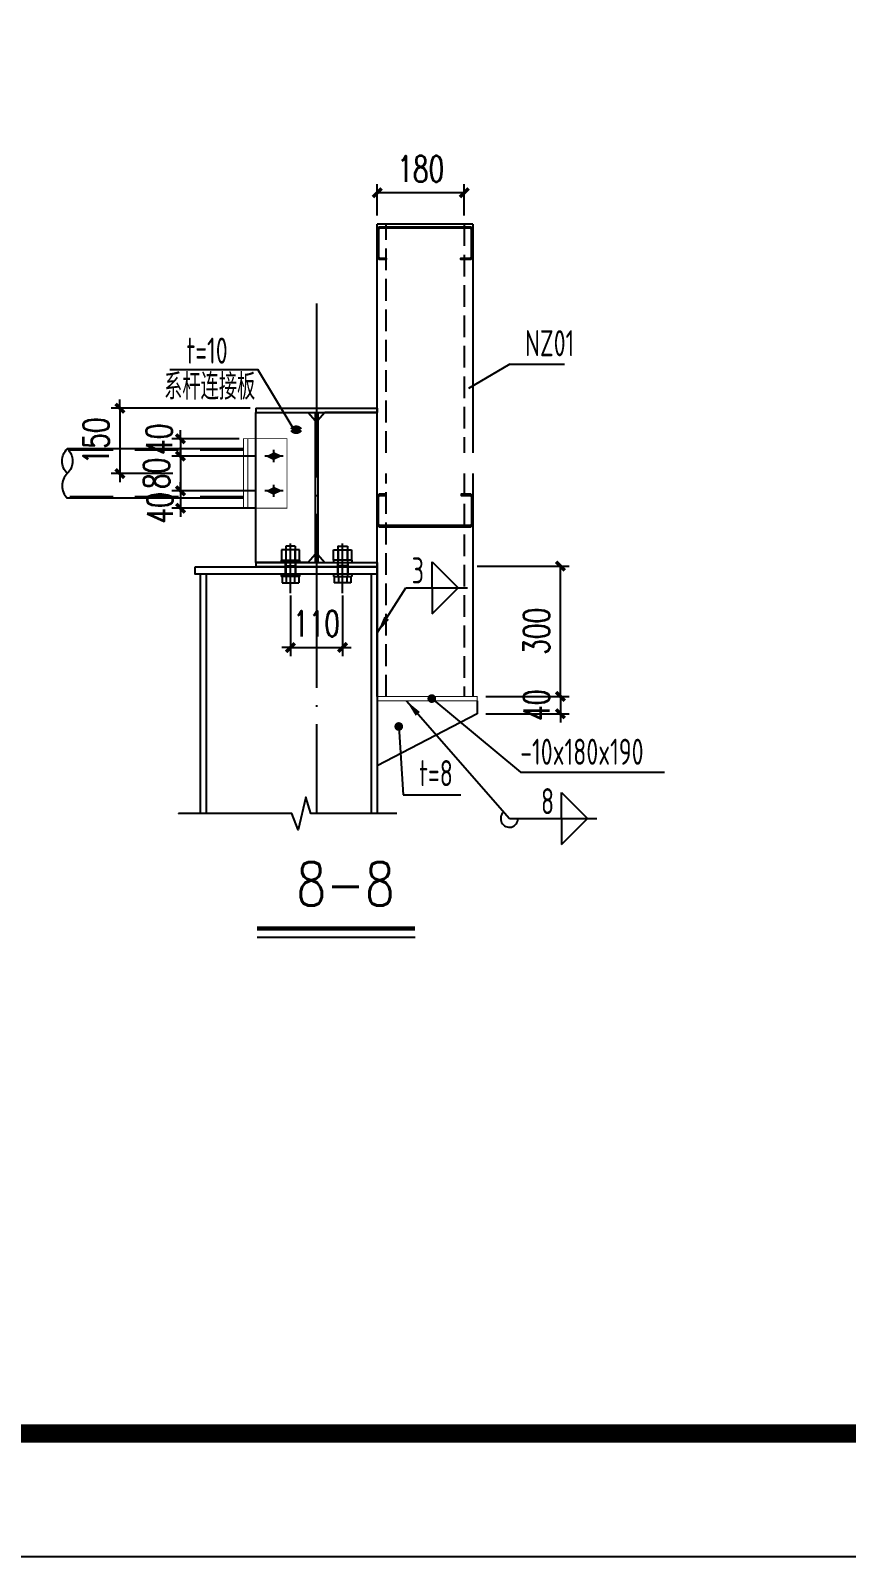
# Model space of a CAD drawing. Extents: x -33967 to 1773478, y -1022458 to -784650.
# Drawn here: x 1672173 to 1681566, y -1022458 to -1004897 of the extents above; entities that cross this region are included whole.
import ezdxf

# ---------------------------------------------------------------- set-up
doc = ezdxf.new("R2010")
doc.units = 0
doc.header["$LTSCALE"] = 1000
doc.header["$MEASUREMENT"] = 0
for name, pattern in [('DASH', [0.35, 0.25, -0.1]), ('DASHED', [0.75, 0.5, -0.25]), ('DOTE', [2.42, 2, -0.2, 0.02, -0.2])]:
    doc.linetypes.add(name, pattern=pattern)
for name, color, linetype in [('ADIM', 3, 'Continuous'), ('AXIS', 3, 'Continuous'), ('BOLT', 251, 'Continuous'), ('DOTE', 1, 'DOTE'), ('GL', 150, 'Continuous'), ('LT', 27, 'Continuous'), ('PUB_TEXT', 7, 'Continuous'), ('PUB_TITLE', 4, 'Continuous'), ('PZ', 202, 'Continuous'), ('TEXT', 7, 'Continuous'), ('XG', 6, 'Continuous'), ('YCX', 90, 'Continuous'), ('引出线', 3, 'Continuous'), ('钢柱', 2, 'Continuous'), ('钢梁', 4, 'Continuous')]:
    doc.layers.add(name, color=color, linetype=linetype)
doc.styles.add('_TCH_DIM_T3', font='SIMPLEX', dxfattribs={"width": 0.705882, "bigfont": 'GBCBIG'})
doc.styles.add('SIM-TSSC', font='simplex.shx', dxfattribs={"width": 0.8, "bigfont": 'tssdchn.shx'})
doc.styles.get("Standard").update_dxf_attribs({"font": 'gbenor.shx', "bigfont": 'gbcbig.shx'})
doc.styles.add('TSSD_Norm', font='tssdeng.shx', dxfattribs={"bigfont": 'hztxt.shx'})
doc.dimstyles.new('TCH_100_5', dxfattribs={"dimtxt": 297.5, "dimasz": 100, "dimexe": 100, "dimexo": 100, "dimgap": 126.25, "dimtad": 1, "dimdec": 0, "dimlfac": 0.2, "dimzin": 0, "dimdsep": 46, "dimtxsty": '_TCH_DIM_T3', "dimblk": 'ARCHTICK', "dimcen": 0.09, "dimclrd": 126, "dimclre": 126, "dimclrt": 7, "dimazin": 2, "dimtfac": 1, "dimtdec": 0, "dimtix": 1, "dimtmove": 2, "dimatfit": 3, "dimfxl": 1, "dimtolj": 1, "dimtzin": 0, "dimarcsym": 0})
doc.dimstyles.new('TSSD_LEADER_STYLE_200.0', dxfattribs={"dimtxt": 0.18, "dimasz": 200, "dimexe": 0.18, "dimexo": 0.0625, "dimgap": 0.09, "dimtad": 0, "dimtih": 1, "dimtoh": 1, "dimdec": 4, "dimzin": 0, "dimdsep": 46, "dimtxsty": 'Standard', "dimcen": 0.09, "dimadec": 0, "dimazin": 0, "dimtfac": 1, "dimtdec": 4, "dimtofl": 0, "dimtmove": 0, "dimatfit": 3, "dimfxl": 1, "dimtolj": 1, "dimtzin": 0, "dimarcsym": 0})

# ---------------------------------------------------------------- blocks, each defined once
blk = doc.blocks.new('_ArchTick')
at = {"color": 0, "linetype": 'ByBlock', "const_width": 0.4}
blk.add_lwpolyline([(-0.5, -0.5), (0.5, 0.5)], dxfattribs=at)
blk = doc.blocks.new('*D795')
at = {"layer": 'Defpoints', "color": 0, "transparency": 16777216}
for p in [(1674800, -1009245), (1673202, -1009995), (1673910, -1009995)]:
    blk.add_point(p, dxfattribs=at)
at = {"layer": 'GL', "color": 126, "lineweight": -2, "transparency": 16777216}
for p, q in [((1673202, -1009245), (1673202, -1009145)), ((1674700, -1009245), (1673102, -1009245)), ((1673202, -1009245), (1673202, -1009995)), ((1673810, -1009995), (1673102, -1009995)), ((1673202, -1009995), (1673202, -1010095))]:
    blk.add_line(p, q, dxfattribs=at)
at = {"layer": 'GL', "color": 126, "lineweight": -2, "transparency": 16777216, "xscale": 100, "yscale": 100, "zscale": 100}
for p, rotation in [((1673202, -1009245), 270), ((1673202, -1009995), 90)]:
    blk.add_blockref('_ArchTick', p, dxfattribs=dict(at, rotation=rotation))
at = {"layer": 'GL', "color": 7, "transparency": 16777216, "insert": (1672927, -1009620), "char_height": 297.5, "attachment_point": 5, "rotation": 90, "style": '_TCH_DIM_T3'}
blk.add_mtext('\\A1;150', dxfattribs=at)
blk = doc.blocks.new('*D796')
at = {"layer": 'Defpoints', "color": 0, "transparency": 16777216}
for p in [(1674870, -1010195), (1673899, -1010395), (1674870, -1010395)]:
    blk.add_point(p, dxfattribs=at)
at = {"layer": 'GL', "color": 126, "lineweight": -2, "transparency": 16777216}
for p, q in [((1673899, -1010195), (1673899, -1010095)), ((1674770, -1010195), (1673799, -1010195)), ((1673899, -1010195), (1673899, -1010395)), ((1674770, -1010395), (1673799, -1010395)), ((1673899, -1010395), (1673899, -1010495))]:
    blk.add_line(p, q, dxfattribs=at)
at = {"layer": 'GL', "color": 126, "lineweight": -2, "transparency": 16777216, "xscale": 100, "yscale": 100, "zscale": 100}
for p, rotation in [((1673899, -1010195), 270), ((1673899, -1010395), 90)]:
    blk.add_blockref('_ArchTick', p, dxfattribs=dict(at, rotation=rotation))
at = {"layer": 'GL', "color": 7, "transparency": 16777216, "insert": (1673663, -1010391), "char_height": 297.5, "attachment_point": 5, "rotation": 90, "style": '_TCH_DIM_T3'}
blk.add_mtext('\\A1;40', dxfattribs=at)
blk = doc.blocks.new('*D797')
at = {"layer": 'Defpoints', "color": 0, "transparency": 16777216}
for p in [(1674870, -1009795), (1673899, -1010195), (1674870, -1010195)]:
    blk.add_point(p, dxfattribs=at)
at = {"layer": 'GL', "color": 126, "lineweight": -2, "transparency": 16777216}
for p, q in [((1673899, -1009795), (1673899, -1009695)), ((1674770, -1009795), (1673799, -1009795)), ((1673899, -1009795), (1673899, -1010195)), ((1674770, -1010195), (1673799, -1010195)), ((1673899, -1010195), (1673899, -1010295))]:
    blk.add_line(p, q, dxfattribs=at)
at = {"layer": 'GL', "color": 126, "lineweight": -2, "transparency": 16777216, "xscale": 100, "yscale": 100, "zscale": 100}
for p, rotation in [((1673899, -1009795), 270), ((1673899, -1010195), 90)]:
    blk.add_blockref('_ArchTick', p, dxfattribs=dict(at, rotation=rotation))
at = {"layer": 'GL', "color": 7, "transparency": 16777216, "insert": (1673624, -1009995), "char_height": 297.5, "attachment_point": 5, "rotation": 90, "style": '_TCH_DIM_T3'}
blk.add_mtext('\\A1;80', dxfattribs=at)
blk = doc.blocks.new('*D798')
at = {"layer": 'Defpoints', "color": 0, "transparency": 16777216}
for p in [(1674675, -1009595), (1673899, -1009795), (1674675, -1009795)]:
    blk.add_point(p, dxfattribs=at)
at = {"layer": 'GL', "color": 126, "lineweight": -2, "transparency": 16777216}
for p, q in [((1673899, -1009595), (1673899, -1009495)), ((1674575, -1009595), (1673799, -1009595)), ((1673899, -1009595), (1673899, -1009795)), ((1674575, -1009795), (1673799, -1009795)), ((1673899, -1009795), (1673899, -1009895))]:
    blk.add_line(p, q, dxfattribs=at)
at = {"layer": 'GL', "color": 126, "lineweight": -2, "transparency": 16777216, "xscale": 100, "yscale": 100, "zscale": 100}
for p, rotation in [((1673899, -1009595), 270), ((1673899, -1009795), 90)]:
    blk.add_blockref('_ArchTick', p, dxfattribs=dict(at, rotation=rotation))
at = {"layer": 'GL', "color": 7, "transparency": 16777216, "insert": (1673653, -1009601), "char_height": 297.5, "attachment_point": 5, "rotation": 90, "style": '_TCH_DIM_T3'}
blk.add_mtext('\\A1;40', dxfattribs=at)
blk = doc.blocks.new('*D799')
at = {"layer": 'Defpoints', "color": 0, "transparency": 16777216}
for p in [(1677215, -1011061), (1678273, -1011061), (1677315, -1012561)]:
    blk.add_point(p, dxfattribs=at)
at = {"layer": 'GL', "color": 126, "lineweight": -2, "transparency": 16777216}
for p, q in [((1677315, -1011061), (1678373, -1011061)), ((1678273, -1012561), (1678273, -1011061)), ((1677415, -1012561), (1678373, -1012561))]:
    blk.add_line(p, q, dxfattribs=at)
at = {"layer": 'GL', "color": 126, "lineweight": -2, "transparency": 16777216, "xscale": 100, "yscale": 100, "zscale": 100}
for p, rotation in [((1678273, -1011061), 90), ((1678273, -1012561), 270)]:
    blk.add_blockref('_ArchTick', p, dxfattribs=dict(at, rotation=rotation))
at = {"layer": 'GL', "color": 7, "transparency": 16777216, "insert": (1677998, -1011811), "char_height": 297.5, "attachment_point": 5, "rotation": 90, "style": '_TCH_DIM_T3'}
blk.add_mtext('\\A1;300', dxfattribs=at)
blk = doc.blocks.new('_WELD004')
at = {"color": 0, "linetype": 'ByBlock'}
for p, q in [((0, 1), (1, 0)), ((0, 0), (0, 1))]:
    blk.add_line(p, q, dxfattribs=at)
blk = doc.blocks.new('*D800')
at = {"layer": 'Defpoints', "color": 0, "transparency": 16777216}
for p in [(1676165, -1006765), (1676165, -1007127), (1677165, -1007127)]:
    blk.add_point(p, dxfattribs=at)
at = {"layer": 'GL', "color": 126, "lineweight": -2, "transparency": 16777216}
for p, q in [((1676165, -1007027), (1676165, -1006665)), ((1677165, -1006765), (1676165, -1006765)), ((1677165, -1007027), (1677165, -1006665))]:
    blk.add_line(p, q, dxfattribs=at)
at = {"layer": 'GL', "color": 126, "lineweight": -2, "transparency": 16777216, "xscale": 100, "yscale": 100, "zscale": 100, "rotation": 180}
blk.add_blockref('_ArchTick', (1676165, -1006765), dxfattribs=at)
at = {"layer": 'GL', "color": 126, "lineweight": -2, "transparency": 16777216, "xscale": 100, "yscale": 100, "zscale": 100}
blk.add_blockref('_ArchTick', (1677165, -1006765), dxfattribs=at)
at = {"layer": 'GL', "color": 7, "transparency": 16777216, "insert": (1676665, -1006490), "char_height": 297.5, "attachment_point": 5, "style": '_TCH_DIM_T3'}
blk.add_mtext('\\A1;180', dxfattribs=at)
blk = doc.blocks.new('*D816')
at = {"layer": 'Defpoints', "color": 0, "transparency": 16777216}
for p in [(1677315, -1012561), (1677315, -1012761), (1678273, -1012761)]:
    blk.add_point(p, dxfattribs=at)
at = {"layer": 'GL', "color": 126, "lineweight": -2, "transparency": 16777216}
for p, q in [((1677415, -1012561), (1678373, -1012561)), ((1678273, -1012561), (1678273, -1012461)), ((1678273, -1012561), (1678273, -1012761)), ((1677415, -1012761), (1678373, -1012761)), ((1678273, -1012761), (1678273, -1012861))]:
    blk.add_line(p, q, dxfattribs=at)
at = {"layer": 'GL', "color": 126, "lineweight": -2, "transparency": 16777216, "xscale": 100, "yscale": 100, "zscale": 100}
for p, rotation in [((1678273, -1012561), 270), ((1678273, -1012761), 90)]:
    blk.add_blockref('_ArchTick', p, dxfattribs=dict(at, rotation=rotation))
at = {"layer": 'GL', "color": 7, "transparency": 16777216, "insert": (1677998, -1012661), "char_height": 297.5, "attachment_point": 5, "rotation": 90, "style": '_TCH_DIM_T3'}
blk.add_mtext('\\A1;40', dxfattribs=at)
blk = doc.blocks.new('*D824')
at = {"layer": 'Defpoints', "color": 0, "transparency": 16777216}
for p in [(1675165, -1011298), (1675765, -1011298), (1675765, -1011998)]:
    blk.add_point(p, dxfattribs=at)
at = {"layer": 'GL', "color": 126, "lineweight": -2, "transparency": 16777216}
for p, q in [((1675165, -1011398), (1675165, -1012098)), ((1675765, -1011398), (1675765, -1012098)), ((1675165, -1011998), (1675065, -1011998)), ((1675165, -1011998), (1675765, -1011998)), ((1675765, -1011998), (1675865, -1011998))]:
    blk.add_line(p, q, dxfattribs=at)
at = {"layer": 'GL', "color": 126, "lineweight": -2, "transparency": 16777216, "xscale": 100, "yscale": 100, "zscale": 100}
blk.add_blockref('_ArchTick', (1675165, -1011998), dxfattribs=at)
at = {"layer": 'GL', "color": 126, "lineweight": -2, "transparency": 16777216, "xscale": 100, "yscale": 100, "zscale": 100, "rotation": 180}
blk.add_blockref('_ArchTick', (1675765, -1011998), dxfattribs=at)
at = {"layer": 'GL', "color": 7, "transparency": 16777216, "insert": (1675465, -1011723), "char_height": 297.5, "attachment_point": 5, "style": '_TCH_DIM_T3'}
blk.add_mtext('\\A1;110', dxfattribs=at)

msp = doc.modelspace()

# ---------------------------------------------------------------- hatches: boundary and pattern name
at = {"layer": 'BOLT', "transparency": 16777216}
for points in [[(1675045.4, -1009794.9), (1674975.2, -1009830), (1674905, -1009794.9), (1674975.2, -1009759.8)], [(1675045.4, -1010194.9), (1674975.2, -1010230), (1674905, -1010194.9), (1674975.2, -1010159.8)]]:
    msp.add_hatch(color=256, dxfattribs=at).paths.add_polyline_path(points)

# ---------------------------------------------------------------- linework, layer by layer
at = {"transparency": 16777216}
for p, q in [((1675165.2, -1011372.8), (1675165.2, -1010800.7)), ((1675765.1, -1011372.8), (1675765.2, -1010800.7)), ((1675061.2, -1010875.2), (1675061.2, -1010993.2)), ((1675269.1, -1010875.2), (1675061.2, -1010875.2)), ((1675220.2, -1010833.2), (1675110.2, -1010833.2)), ((1675110.2, -1010833.2), (1675110.2, -1011058.2)), ((1675113.2, -1010875.2), (1675113.2, -1010993.2)), ((1675217.1, -1010875.2), (1675217.1, -1010993.2)), ((1675217.3, -1010833.2), (1675220.2, -1010833.2)), ((1675220.2, -1010833.2), (1675220.2, -1011058.2)), ((1675269.1, -1010993.2), (1675269.1, -1010875.2)), ((1675661.2, -1010875.2), (1675869.1, -1010875.2)), ((1675661.2, -1010993.2), (1675661.2, -1010875.2)), ((1675710.2, -1010833.2), (1675820.2, -1010833.2)), ((1675713, -1010833.2), (1675710.2, -1010833.2)), ((1675710.2, -1010833.2), (1675710.2, -1011058.2)), ((1675713.2, -1010875.2), (1675713.2, -1010993.2)), ((1675817.1, -1010875.2), (1675817.1, -1010993.2)), ((1675820.2, -1010833.2), (1675820.2, -1011058.2)), ((1675869.1, -1010875.2), (1675869.1, -1010993.2)), ((1675060.2, -1010993.2), (1675060.2, -1011018.2)), ((1675060.2, -1010993.2), (1675270.2, -1010993.2)), ((1675060.2, -1011018.2), (1675063, -1011018.2)), ((1675270.2, -1011018.2), (1675060.2, -1011018.2)), ((1675060.2, -1011155.3), (1675270.2, -1011155.3)), ((1675060.2, -1011155.3), (1675060.2, -1011180.3)), ((1675105.2, -1011018.2), (1675105.2, -1011058.2)), ((1675105.2, -1011058.2), (1675225.2, -1011058.2)), ((1675105.2, -1011058.2), (1675108.1, -1011058.2)), ((1675106.8, -1011058.2), (1675105.2, -1011058.2)), ((1675105.2, -1011058.2), (1675105.2, -1011155.3)), ((1675105.2, -1011155.3), (1675108.1, -1011155.3)), ((1675106.8, -1011155.3), (1675105.2, -1011155.3)), ((1675110.2, -1011058.2), (1675110.2, -1011155.3)), ((1675110.2, -1011155.3), (1675110.2, -1011180.3)), ((1675220.2, -1011058.2), (1675220.2, -1011155.3)), ((1675220.2, -1011155.3), (1675220.2, -1011180.3)), ((1675225.2, -1011018.2), (1675222.2, -1011018.2)), ((1675223.5, -1011018.2), (1675225.2, -1011018.2)), ((1675225.2, -1011018.2), (1675225.2, -1011058.2)), ((1675225.2, -1011058.2), (1675225.2, -1011155.3)), ((1675270.2, -1011155.3), (1675267.3, -1011155.3)), ((1675270.2, -1010993.2), (1675270.2, -1011018.2)), ((1675270.2, -1011155.3), (1675270.2, -1011180.3)), ((1675660.1, -1011155.3), (1675660.1, -1011180.3)), ((1675660.2, -1010993.2), (1675660.2, -1011018.2)), ((1675870.2, -1010993.2), (1675660.2, -1010993.2)), ((1675660.2, -1011018.2), (1675870.2, -1011018.2)), ((1675660.1, -1011155.3), (1675663, -1011155.3)), ((1675870.1, -1011155.3), (1675660.1, -1011155.3)), ((1675705.2, -1011018.2), (1675708.1, -1011018.2)), ((1675706.8, -1011018.2), (1675705.2, -1011018.2)), ((1675705.2, -1011018.2), (1675705.2, -1011058.2)), ((1675825.2, -1011058.2), (1675705.2, -1011058.2)), ((1675705.2, -1011058.2), (1675705.2, -1011155.3)), ((1675710.1, -1011155.3), (1675710.1, -1011180.3)), ((1675710.2, -1011058.2), (1675710.1, -1011155.3)), ((1675820.1, -1011155.3), (1675820.1, -1011180.3)), ((1675820.2, -1011058.2), (1675820.1, -1011155.3)), ((1675825.2, -1011058.2), (1675822.2, -1011058.2)), ((1675825.2, -1011155.3), (1675822.2, -1011155.3)), ((1675823.5, -1011058.2), (1675825.2, -1011058.2)), ((1675823.5, -1011155.3), (1675825.2, -1011155.3)), ((1675825.2, -1011018.2), (1675825.2, -1011058.2)), ((1675825.2, -1011058.2), (1675825.2, -1011155.3)), ((1675870.2, -1011018.2), (1675867.3, -1011018.2)), ((1675870.1, -1011155.3), (1675870.1, -1011180.3)), ((1675870.2, -1010993.2), (1675870.2, -1011018.2)), ((1675270.2, -1011180.3), (1675060.2, -1011180.3)), ((1675069.9, -1011180.3), (1675069.9, -1011252.9)), ((1675069.9, -1011252.9), (1675260.4, -1011252.9)), ((1675117.5, -1011180.3), (1675117.5, -1011252.9)), ((1675212.8, -1011180.3), (1675212.8, -1011252.9)), ((1675260.4, -1011180.3), (1675260.4, -1011252.9)), ((1675660.1, -1011180.3), (1675870.1, -1011180.3)), ((1675669.9, -1011180.3), (1675669.9, -1011252.9)), ((1675860.4, -1011252.9), (1675669.9, -1011252.9)), ((1675717.5, -1011180.3), (1675717.5, -1011252.9)), ((1675812.8, -1011180.3), (1675812.8, -1011252.9)), ((1675860.4, -1011180.3), (1675860.4, -1011252.9))]:
    msp.add_line(p, q, dxfattribs=at)
at = {"layer": 'ADIM', "const_width": 50}
msp.add_lwpolyline([(1674781.3, -1015231), (1676600, -1015231)], dxfattribs=at)
at = {"layer": 'ADIM'}
msp.add_lwpolyline([(1674781.3, -1015331), (1676600, -1015331)], dxfattribs=at)
at = {"layer": 'AXIS', "transparency": 16777216}
for p, q in [((1677689.8, -1008737.3), (1677215.2, -1009016.4)), ((1677689.8, -1008737.3), (1678321.5, -1008737.3)), ((1676491.7, -1011310.4), (1677204.9, -1011310.4)), ((1676792.2, -1012585.9), (1677813.7, -1013431.7)), ((1676411.8, -1012906.7), (1676464, -1013694.2)), ((1677813.7, -1013431.7), (1679472.7, -1013431.7)), ((1676464, -1013694.2), (1677124.9, -1013694.2)), ((1677685.4, -1013966.5), (1678693, -1013966.5))]:
    msp.add_line(p, q, dxfattribs=at)
at = {"layer": 'AXIS', "transparency": 16777216, "const_width": 50}
for points in [[(1676767.2, -1012585.9, 1), (1676817.2, -1012585.9, 1)], [(1676436.8, -1012906.7, -1), (1676386.8, -1012906.7, -1)]]:
    msp.add_lwpolyline(points, format="xyb", close=True, dxfattribs=at)
at = {"layer": 'AXIS', "transparency": 16777216}
msp.add_arc((1677685.4, -1013966.5), 100, 131.18322, 0, dxfattribs=at)
at = {"layer": 'BOLT', "transparency": 16777216}
for p, q in [((1674975.2, -1009865.1), (1674975.2, -1009724.7)), ((1675080.5, -1009794.9), (1674869.9, -1009794.9)), ((1674905, -1009794.9), (1674975.2, -1009759.8)), ((1674905, -1009794.9), (1674975.2, -1009830)), ((1675045.4, -1009794.9), (1674975.2, -1009759.8)), ((1675045.4, -1009794.9), (1674975.2, -1009830)), ((1675080.5, -1010194.9), (1674869.9, -1010194.9)), ((1674905, -1010194.9), (1674975.2, -1010159.8)), ((1674905, -1010194.9), (1674975.2, -1010230)), ((1674975.2, -1010265.1), (1674975.2, -1010124.7)), ((1675045.4, -1010194.9), (1674975.2, -1010159.8)), ((1675045.4, -1010194.9), (1674975.2, -1010230))]:
    msp.add_line(p, q, dxfattribs=at)
at = {"layer": 'DOTE', "transparency": 16777216}
msp.add_line((1675465.2, -1008040.1), (1675465.2, -1013909), dxfattribs=at)
at = {"layer": 'LT', "transparency": 16777216}
for p, q in [((1677265.2, -1007127.1), (1676165.2, -1007127.1)), ((1676165.2, -1009756.5), (1676165.2, -1007127.1)), ((1677165.2, -1007127.1), (1677165.2, -1007157.1)), ((1677265.2, -1007127.1), (1677265.2, -1009756.5))]:
    msp.add_line(p, q, dxfattribs=at)
at = {"layer": 'LT', "color": 8, "linetype": 'DASH', "transparency": 16777216}
for p, q in [((1676265.2, -1009756.5), (1676265.2, -1007127.1)), ((1677165.2, -1007127.1), (1677165.2, -1009756.5)), ((1676265.2, -1012560.9), (1676265.2, -1009996.1)), ((1677165.2, -1009996.1), (1677165.2, -1012560.9))]:
    msp.add_line(p, q, dxfattribs=at)
at = {"layer": 'LT', "linetype": 'ByBlock', "transparency": 16777216}
for p, q in [((1676165.2, -1012560.9), (1676165.2, -1009996.1)), ((1677265.2, -1009996.1), (1677265.2, -1012560.9))]:
    msp.add_line(p, q, dxfattribs=at)
at = {"layer": 'LT', "transparency": 16777216}
for points in [[(1676267.2, -1007517.1), (1676267.2, -1007532.1), (1676186.8, -1007532.1), (1676164.3, -1007509.6), (1676164.3, -1007179.6), (1676186.8, -1007157.1), (1677241.8, -1007157.1), (1677264.3, -1007179.6), (1677264.3, -1007509.6), (1677241.8, -1007532.1), (1677127.7, -1007532.1), (1677127.7, -1007517.1), (1677234.3, -1007517.1), (1677249.3, -1007502.1), (1677249.3, -1007187.1), (1677234.3, -1007172.1), (1676194.3, -1007172.1), (1676179.3, -1007187.1), (1676179.3, -1007502.1), (1676194.3, -1007517.1), (1676267.2, -1007517.1)], [(1676268, -1010249.9), (1676268, -1010234.9), (1676187.7, -1010234.9), (1676165.2, -1010257.4), (1676165.2, -1010587.4), (1676187.7, -1010609.9), (1677242.7, -1010609.9), (1677265.2, -1010587.4), (1677265.2, -1010257.4), (1677242.7, -1010234.9), (1677128.6, -1010234.9), (1677128.6, -1010249.9), (1677235.2, -1010249.9), (1677250.2, -1010264.9), (1677250.2, -1010579.9), (1677235.2, -1010594.9), (1676195.2, -1010594.9), (1676180.2, -1010579.9), (1676180.2, -1010264.9), (1676195.2, -1010249.9), (1676268, -1010249.9)]]:
    msp.add_lwpolyline(points, close=True, dxfattribs=at)
at = {"layer": 'PUB_TITLE'}
msp.add_lwpolyline([(1654677.7, -1022458.4), (1773477.7, -1022458.4), (1773477.7, -938458.4), (1654677.7, -938458.4)], close=True, dxfattribs=at)
at = {"layer": 'PUB_TITLE', "const_width": 212.1}
msp.add_lwpolyline([(1657498, -1021044.2), (1657498, -939872.6), (1771477.7, -939872.6), (1771477.7, -1021044.2)], close=True, dxfattribs=at)
at = {"layer": 'PZ', "transparency": 16777216}
for p, q in [((1676165.2, -1011068.2), (1674765.2, -1011068.2)), ((1677315.2, -1012610.9), (1677315.2, -1012760.9)), ((1677315.2, -1012760.9), (1676165.2, -1013360.9))]:
    msp.add_line(p, q, dxfattribs=at)
for points in [[(1674765.2, -1009294.9), (1675367.8, -1009294.9), (1675450.2, -1009386.4), (1675450.2, -1010926.7), (1675367.8, -1011018.2), (1674765.2, -1011018.2), (1674765.2, -1009294.9)], [(1676165.2, -1009294.9), (1675562.5, -1009294.9), (1675480.2, -1009386.4), (1675480.2, -1010926.7), (1675562.5, -1011018.2), (1676165.2, -1011018.2), (1676165.2, -1009294.9)]]:
    msp.add_lwpolyline(points, dxfattribs=at)
at = {"layer": 'PZ', "transparency": 16777216, "const_width": 10}
for points in [[(1674625.2, -1010394.9), (1674625.2, -1009594.9), (1674675.2, -1009594.9), (1674675.2, -1010394.9)], [(1675125.2, -1009594.9), (1675125.2, -1010394.9), (1674675.2, -1010394.9), (1674675.2, -1009594.9)], [(1677315.2, -1012560.9), (1676165.2, -1012560.9), (1676165.2, -1012610.9), (1677315.2, -1012610.9)]]:
    msp.add_lwpolyline(points, close=True, dxfattribs=at)
at = {"layer": 'XG', "linetype": 'DASHED', "transparency": 16777216}
for p, q in [((1674625.2, -1009724.9), (1672583, -1009724.9)), ((1674625.2, -1010264.9), (1672583, -1010264.9))]:
    msp.add_line(p, q, dxfattribs=at)
at = {"layer": 'XG', "transparency": 16777216}
for p, q in [((1674625.2, -1009709.9), (1672596.1, -1009709.9)), ((1674625.2, -1010279.9), (1672596.1, -1010279.9))]:
    msp.add_line(p, q, dxfattribs=at)
msp.add_lwpolyline([(1672596.1, -1009994.9, -0.4245614), (1672596.1, -1009709.9, -0.4245614), (1672596.1, -1009994.9, 0.4245614), (1672596.1, -1010279.9, 0.4)], format="xyb", dxfattribs=at)
at = {"layer": 'YCX', "transparency": 16777216, "const_width": 50}
msp.add_lwpolyline([(1675278.5, -1009491.8, -0.5230556), (1675182.9, -1009491.8, -0.5230556)], format="xyb", close=True, dxfattribs=at)
at = {"layer": '引出线', "transparency": 16777216}
for p in [(1673776.5, -1008797.9), (1675207.9, -1009491.8)]:
    msp.add_line(p, (1674789.4, -1008797.9), dxfattribs=at)
at = {"layer": '钢柱', "transparency": 16777216}
for p, q in [((1674125.7, -1011155.3), (1674125.7, -1013909)), ((1674195.7, -1011155.3), (1674195.7, -1013909)), ((1676095.2, -1011155.3), (1676095.2, -1013909)), ((1676165.2, -1011155.3), (1676165.2, -1013909))]:
    msp.add_line(p, q, dxfattribs=at)
msp.add_lwpolyline([(1674067.1, -1011068.2), (1676165.2, -1011068.2), (1676165.2, -1011155.3), (1674067.1, -1011155.3)], close=True, dxfattribs=at)
msp.add_lwpolyline([(1676390.2, -1013909), (1676165.2, -1013909), (1675401.2, -1013909), (1675341.2, -1013721.5), (1675252.4, -1014096), (1675179.2, -1013909), (1673875.7, -1013909), (1673875.7, -1013909)], dxfattribs=at)
at = {"layer": '钢梁', "transparency": 16777216}
for p, q in [((1674765.2, -1009244.9), (1676165.2, -1009244.9)), ((1674765.2, -1009244.9), (1674765.2, -1009294.9)), ((1674765.2, -1009294.9), (1676165.2, -1009294.9)), ((1675450.2, -1009294.9), (1675450.2, -1011018.2)), ((1675480.2, -1009294.9), (1675480.2, -1011018.2)), ((1676165.2, -1009244.9), (1676165.2, -1009294.9)), ((1674765.2, -1011018.2), (1674765.2, -1011068.2)), ((1674765.2, -1011018.2), (1676165.2, -1011018.2)), ((1674765.2, -1011068.2), (1676165.2, -1011068.2)), ((1676165.2, -1011018.2), (1676165.2, -1011068.2))]:
    msp.add_line(p, q, dxfattribs=at)

# ---------------------------------------------------------------- block references
at = {"layer": 'AXIS', "transparency": 16777216, "xscale": 300, "yscale": 300, "zscale": 300}
for p in [(1676797.4, -1011310.4), (1678285.4, -1013966.5)]:
    msp.add_blockref('_WELD004', p, dxfattribs=at)
at = {"layer": 'AXIS', "transparency": 16777216, "xscale": -300, "yscale": 300, "zscale": 300, "rotation": 180}
for p in [(1676797.4, -1011310.4), (1678285.4, -1013966.5)]:
    msp.add_blockref('_WELD004', p, dxfattribs=at)

# ---------------------------------------------------------------- texts
at = {"layer": 'PUB_TEXT', "linetype": 'ByBlock', "transparency": 16777216, "style": 'SIM-TSSC', "width": 0.8}
msp.add_text('8-8', height=500, dxfattribs=at).set_placement((1675233.3, -1014967.7))
at = {"layer": 'TEXT', "transparency": 16777216, "style": 'TSSD_Norm', "width": 0.7}
for s, p in [('NZ01', (1677865, -1008646)), ('t=10', (1673967.4, -1008731.5)), ('系杆连接板', (1673710.9, -1009145.7)), ('3', (1676561.2, -1011260.4)), ('-10x180x190', (1677810, -1013347.5)), ('t=8', (1676645.9, -1013593.7)), ('8', (1678049.3, -1013916.5))]:
    msp.add_text(s, height=300, dxfattribs=at).set_placement(p)

# ---------------------------------------------------------------- dimensions: what is measured, and where the dimension line sits
at = {"layer": 'GL', "transparency": 16777216}
dim = msp.add_linear_dim(base=(1676165.2, -1006765.5), p1=(1677165.2, -1007127.1), p2=(1676165.2, -1007127.1), angle=180, text='180', dimstyle='TCH_100_5', dxfattribs=at)
dim.commit()
dim.dimension.update_dxf_attribs({"geometry": '*D800', "text_midpoint": (1676665.2, -1006490.5)})
for base, p1, p2, picture, middle in [((1673201.7, -1009994.9), (1674800.2, -1009244.9), (1673910.3, -1009994.9), '*D795', (1672926.7, -1009619.9)), ((1678273, -1011060.9), (1677315.2, -1012560.9), (1677215.2, -1011060.9), '*D799', (1677998, -1011810.9)), ((1678273, -1012760.9), (1677315.2, -1012560.9), (1677315.2, -1012760.9), '*D816', (1677998, -1012660.9))]:
    dim = msp.add_linear_dim(base=base, p1=p1, p2=p2, angle=90, dimstyle='TCH_100_5', dxfattribs=at)
    dim.commit()
    dim.dimension.update_dxf_attribs({"geometry": picture, "text_midpoint": middle})
for base, p1, p2, picture, middle in [((1673898.6, -1009794.9), (1674675.2, -1009594.9), (1674675.2, -1009794.9), '*D798', (1673653.4, -1009601)), ((1673898.6, -1010394.9), (1674869.9, -1010194.9), (1674869.9, -1010394.9), '*D796', (1673662.7, -1010391.2))]:
    dim = msp.add_linear_dim(base=base, p1=p1, p2=p2, angle=270, dimstyle='TCH_100_5', dxfattribs=at)
    dim.commit()
    dim.dimension.update_dxf_attribs({"geometry": picture, "text_midpoint": middle, "dimtype": 129})
dim = msp.add_aligned_dim(p1=(1674869.9, -1009794.9), p2=(1674869.9, -1010194.9), distance=-971.2, dimstyle='TCH_100_5', dxfattribs=at)
dim.commit()
dim.dimension.update_dxf_attribs({"geometry": '*D797', "text_midpoint": (1673623.6, -1009994.9)})
at = {"layer": 'GL'}
dim = msp.add_linear_dim(base=(1675765.1, -1011997.8), p1=(1675165.2, -1011297.8), p2=(1675765.1, -1011297.8), text='110', dimstyle='TCH_100_5', dxfattribs=at)
dim.commit()
dim.dimension.update_dxf_attribs({"geometry": '*D824', "text_midpoint": (1675465.2, -1011722.8)})

# ---------------------------------------------------------------- leaders
at = {"layer": 'AXIS', "transparency": 16777216}
for points in [[(1676165.2, -1011829.4), (1676491.7, -1011310.4)], [(1676499.4, -1012610.9), (1677685.4, -1013966.5)]]:
    msp.add_leader(points, dimstyle='TSSD_LEADER_STYLE_200.0', dxfattribs=at)

doc.saveas('drawing.dxf')
